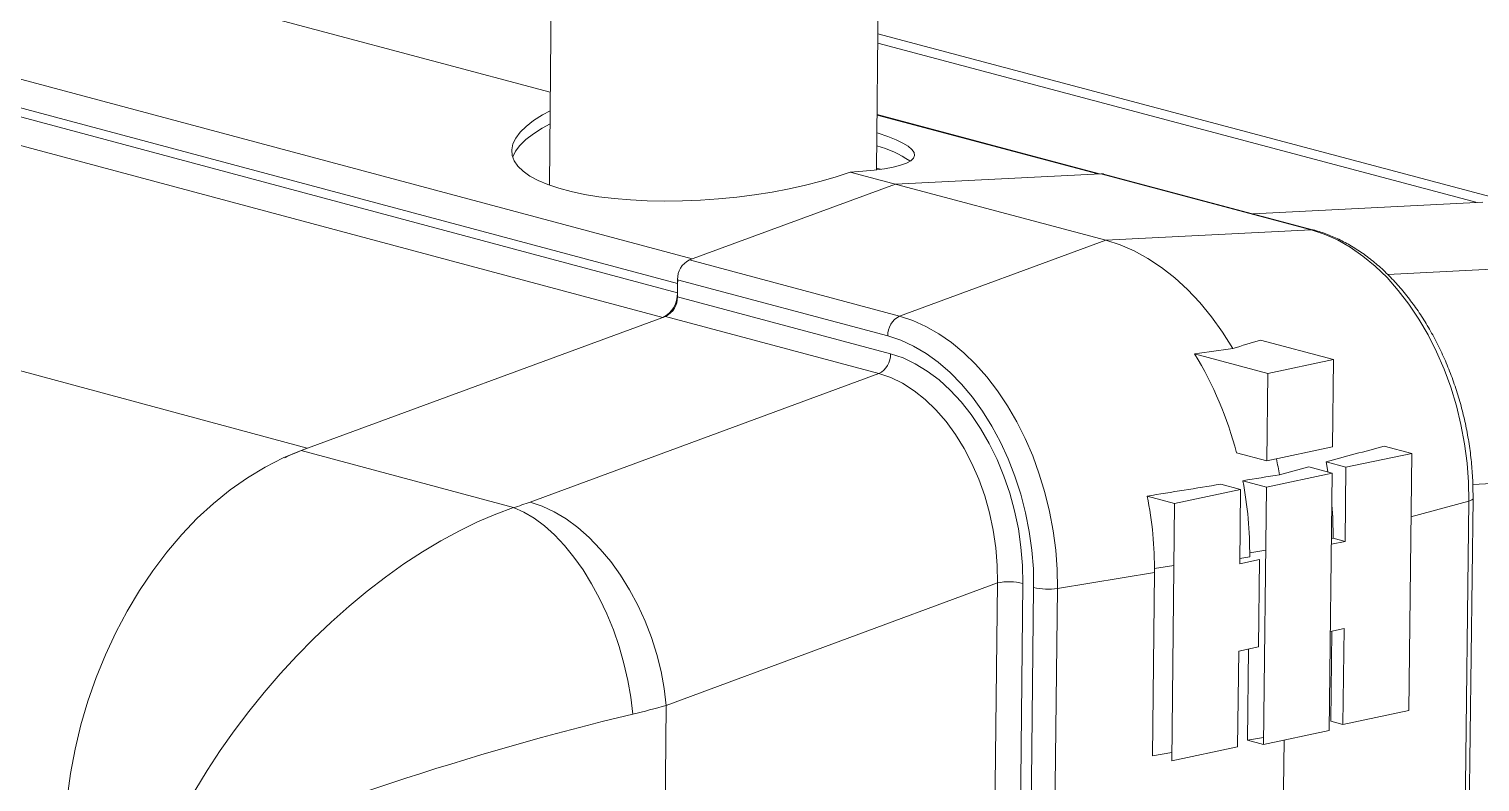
# Model space of a CAD drawing. Header units: millimetres. Extents: x -1041 to 1726, y -447 to 1705.
# Drawn here: x 927.7 to 1243.7, y 732.1 to 896 of the extents above; entities that cross this region are included whole.
import ezdxf

# ---------------------------------------------------------------- set-up
doc = ezdxf.new("R2010")
doc.units = ezdxf.units.MM

msp = doc.modelspace()

# ---------------------------------------------------------------- linework, layer by layer
at = {"color": 144, "linetype": 'Continuous', "lineweight": 0}
for p, q in [((988.23, 804.74), (252.23, 1003.12)), ((1065.7, 833.21), (524.25, 978.25)), ((1160.87, 864.5), (1112.38, 877.4)), ((1162.24, 850.05), (1106.5, 864.9)), ((1191.57, 795.75), (1187.26, 796.9)), ((1197.21, 796.3), (1192.07, 797.68)), ((1177.21, 792.71), (1171.23, 794.32)), ((1191.57, 795.75), (1191.39, 779.59)), ((1196.56, 740.24), (1197.21, 796.3)), ((1176.57, 736.63), (1177.21, 792.71)), ((1211.37, 783.82), (1214.33, 784.45)), ((1211.72, 785.15), (1211.39, 785.06)), ((1214.33, 784.45), (1211.72, 785.15)), ((1193.56, 781.07), (1191.4, 780.72)), ((1172.82, 777.68), (1172.37, 737.77)), ((1191.39, 779.59), (1195.69, 780.5)), ((1195.69, 780.5), (1195.47, 761.5)), ((1214.11, 765.46), (1211.15, 764.83)), ((1191.17, 760.58), (1190.93, 739.69)), ((1193.33, 761.04), (1193.1, 741.18)), ((1190.93, 739.69), (1176.57, 736.63)), ((1196.56, 740.24), (1193.1, 741.18)), ((1172.37, 737.77), (1176.6, 738.46))]:
    msp.add_line(p, q, dxfattribs=at)
at = {"color": 7, "linetype": 'Continuous', "lineweight": 15}
for p, q in [((603.5, 998.92), (1041.22, 882.3)), ((530.63, 990.78), (1072.15, 845.99)), ((527.43, 983.53), (1068.91, 838.59)), ((1068.93, 840.61), (527.44, 985.51)), ((1042.22, 980.32), (1041.01, 862.03)), ((1112.25, 865.38), (1113.49, 979.58)), ((1251.64, 858.06), (1112.57, 894.96)), ((1112.26, 865.72), (1113.11, 865.49)), ((1116.44, 862.26), (1161.1, 864.51)), ((1206.92, 852.33), (1161.1, 864.51)), ((1207.54, 852.27), (1161.72, 864.45)), ((1071.51, 845.75), (1116.44, 862.26)), ((1194.28, 855.79), (1244.35, 858.34)), ((1206.92, 852.33), (1162.24, 850.05)), ((1162.24, 850.05), (1117.3, 833.51)), ((1071.51, 845.75), (1117.3, 833.51)), ((1072.15, 845.99), (1071.66, 845.76)), ((1068.94, 841.45), (1068.9, 837.75)), ((1068.98, 841.29), (1068.93, 840.61)), ((1114.73, 829.2), (1068.94, 841.45)), ((1068.9, 837.75), (1115.35, 825.31)), ((986.95, 804.27), (1066.33, 833.45)), ((1112.78, 821.01), (1066.33, 833.45)), ((1211.84, 824.04), (1195.92, 828.29)), ((1197.49, 821.02), (1181.57, 825.27)), ((1197.49, 821.02), (1211.84, 824.04)), ((1211.84, 824.04), (1211.62, 805.04)), ((1036.82, 793.03), (1112.78, 821.01)), ((1197.27, 802), (1197.49, 821.02)), ((986.95, 804.27), (1033.18, 791.81)), ((1197.27, 802), (1190.69, 803.77)), ((1211.62, 805.04), (1197.27, 802)), ((1214.52, 800.6), (1228.85, 803.63)), ((1228.85, 803.63), (1222.86, 805.23)), ((1228.85, 803.63), (1228.19, 747.62)), ((1211.55, 799.33), (1206.41, 800.71)), ((1214.52, 800.6), (1210.21, 801.75)), ((1214.33, 784.45), (1214.52, 800.6)), ((1197.21, 796.3), (1211.55, 799.33)), ((1211.55, 799.33), (1210.9, 743.3)), ((1177.21, 792.71), (1191.57, 795.75)), ((1235.47, 228.09), (1242.2, 793.79)), ((1234.55, 227.46), (1241.28, 793.2)), ((1172.82, 777.68), (1151.68, 774.22)), ((1138.62, 775.43), (1066.45, 748.75)), ((1132.03, 179.89), (1138.62, 775.43)), ((1144.16, 775.32), (1137.85, 208.04)), ((1140.19, 207.36), (1146.5, 774.39)), ((1151.68, 774.22), (1145.35, 207.18)), ((1211.48, 764.9), (1211.25, 745.28)), ((1213.87, 744.57), (1214.11, 765.46)), ((1195.47, 761.5), (1191.17, 760.58)), ((1066.45, 748.75), (1065.51, 658.98)), ((1228.19, 747.62), (1213.87, 744.57)), ((1210.9, 743.3), (1196.56, 740.24)), ((1213.87, 744.57), (1211.25, 745.28)), ((1193.1, 741.18), (1196.58, 741.75)), ((1201.05, 741.2), (1194.97, 215.9))]:
    msp.add_line(p, q, dxfattribs=at)
at = {"color": 8, "linetype": 'Continuous', "lineweight": 15}
for p, q in [((1243.09, 858.27), (1112.55, 892.93)), ((1160.47, 864.48), (1112.38, 877.27)), ((1223.64, 842.55), (1287.45, 845.82)), ((1310.22, 800.43), (1242.15, 796.85)), ((1241.28, 793.2), (1228.69, 789.77)), ((1197.05, 782.52), (1193.56, 781.94)), ((1177.06, 779.24), (1172.82, 778.55))]:
    msp.add_line(p, q, dxfattribs=at)
at = {"color": 7, "linetype": 'Continuous', "lineweight": 15, "flags": 128}
for points in [[(1106.5, 864.9), (1103.48, 863.87), (1100.25, 862.91), (1096.83, 862.03), (1093.24, 861.24), (1089.52, 860.54), (1085.7, 859.94), (1081.81, 859.44), (1077.87, 859.06), (1073.92, 858.78), (1070, 858.61), (1066.13, 858.57), (1062.35, 858.63), (1058.68, 858.81), (1055.16, 859.11), (1051.82, 859.51), (1048.67, 860.02), (1045.75, 860.64), (1043.08, 861.35), (1040.69, 862.15), (1038.58, 863.04), (1036.78, 864.01), (1035.31, 865.06), (1034.16, 866.16), (1033.37, 867.32), (1032.92, 868.52), (1032.82, 869.75), (1033.07, 871.01), (1033.68, 872.29), (1034.63, 873.56), (1035.93, 874.84), (1037.55, 876.09), (1039.48, 877.32), (1041.17, 878.24)], [(1033.06, 868.19), (1033.65, 869.42), (1034.61, 870.7), (1035.9, 871.98), (1037.52, 873.23), (1039.45, 874.46), (1041.15, 875.38)], [(1112.34, 873.46), (1112.6, 873.37), (1114.71, 872.65), (1116.52, 871.93), (1118.01, 871.21), (1119.16, 870.51), (1119.98, 869.82), (1120.45, 869.16), (1120.56, 868.53), (1120.32, 867.93), (1119.73, 867.37), (1118.79, 866.86), (1117.52, 866.39), (1115.91, 865.98), (1113.99, 865.62), (1111.77, 865.32), (1109.27, 865.08), (1106.5, 864.9)], [(1161.72, 864.45), (1161.61, 864.48), (1161.1, 864.51)], [(1241.28, 793.2), (1241.21, 797.34), (1240.9, 801.52), (1240.35, 805.71), (1239.57, 809.88), (1238.57, 814), (1237.34, 818.04), (1235.91, 821.97), (1234.27, 825.77), (1232.43, 829.41), (1230.43, 832.87), (1228.25, 836.11), (1225.93, 839.13), (1223.47, 841.9), (1220.9, 844.4), (1218.22, 846.61), (1215.47, 848.52), (1212.66, 850.12), (1209.8, 851.39), (1206.92, 852.33)], [(1189.91, 826.47), (1187.65, 830.03), (1185.24, 833.37), (1182.68, 836.46), (1180.01, 839.3), (1177.22, 841.86), (1174.34, 844.13), (1171.38, 846.09), (1168.37, 847.74), (1165.32, 849.06), (1162.24, 850.05)], [(1117.3, 833.51), (1120.18, 832.57), (1123.04, 831.29), (1125.85, 829.69), (1128.61, 827.77), (1131.28, 825.55), (1133.85, 823.05), (1136.31, 820.27), (1138.63, 817.24), (1140.81, 813.99), (1142.82, 810.52), (1144.65, 806.87), (1146.29, 803.06), (1147.73, 799.12), (1148.96, 795.07), (1149.97, 790.94), (1150.75, 786.76), (1151.3, 782.56), (1151.61, 778.37), (1151.68, 774.22)], [(1146.5, 774.39), (1146.43, 778.45), (1146.1, 782.54), (1145.54, 786.63), (1144.73, 790.7), (1143.69, 794.71), (1142.43, 798.63), (1140.95, 802.44), (1139.27, 806.09), (1137.4, 809.57), (1135.36, 812.85), (1133.15, 815.9), (1130.8, 818.7), (1128.32, 821.23), (1125.73, 823.47), (1123.06, 825.39), (1120.32, 827), (1117.54, 828.27), (1114.73, 829.2)], [(1115.35, 825.31), (1118.05, 824.41), (1120.72, 823.16), (1123.34, 821.56), (1125.89, 819.64), (1128.34, 817.4), (1130.69, 814.88), (1132.89, 812.08), (1134.94, 809.03), (1136.83, 805.77), (1138.52, 802.31), (1140.01, 798.69), (1141.29, 794.93), (1142.35, 791.08), (1143.17, 787.16), (1143.74, 783.2), (1144.07, 779.24), (1144.16, 775.32)], [(1138.62, 775.43), (1138.56, 779.23), (1138.26, 783.07), (1137.69, 786.9), (1136.88, 790.69), (1135.84, 794.4), (1134.56, 797.99), (1133.06, 801.44), (1131.36, 804.71), (1129.48, 807.76), (1127.43, 810.57), (1125.22, 813.11), (1122.9, 815.35), (1120.46, 817.28), (1117.95, 818.88), (1115.38, 820.12), (1112.78, 821.01)], [(986.95, 804.27), (983, 802.63), (979.1, 800.65), (975.26, 798.33), (971.5, 795.69), (967.85, 792.73), (964.32, 789.48), (960.93, 785.94), (957.69, 782.13), (954.61, 778.07), (951.73, 773.79), (949.04, 769.29), (946.55, 764.61), (944.3, 759.77), (942.27, 754.78), (940.49, 749.67), (938.96, 744.48), (937.69, 739.21), (936.68, 733.9), (935.95, 728.57), (935.48, 723.26), (935.3, 717.97)], [(983.37, 802.68), (984.36, 803.15), (988.23, 804.74)], [(1210.6, 799.59), (1210.58, 799.68), (1210.21, 801.75)], [(1033.18, 791.81), (1029.32, 790.39), (1025.39, 788.72), (1021.41, 786.79), (1017.4, 784.61), (1013.36, 782.19), (1009.33, 779.54), (1005.31, 776.68), (1001.32, 773.61), (997.38, 770.34), (993.5, 766.89), (989.69, 763.28), (985.98, 759.51), (982.38, 755.6), (978.9, 751.57), (975.55, 747.43), (972.36, 743.21), (969.32, 738.91), (966.46, 734.55), (963.79, 730.16), (961.31, 725.74), (959.04, 721.33), (956.98, 716.92), (955.15, 712.55)], [(1033.18, 791.81), (1035.43, 790.82), (1037.68, 789.49), (1039.93, 787.83), (1042.13, 785.86), (1044.28, 783.59), (1046.36, 781.05), (1048.34, 778.26), (1050.21, 775.25), (1051.94, 772.04), (1053.53, 768.66), (1054.95, 765.16), (1056.19, 761.56), (1057.25, 757.89), (1058.1, 754.19), (1058.75, 750.5), (1059.19, 746.84)], [(1036.82, 793.03), (1039.44, 792.15), (1042.06, 790.92), (1044.66, 789.35), (1047.22, 787.46), (1049.71, 785.27), (1052.1, 782.79), (1054.37, 780.06), (1056.51, 777.09), (1058.48, 773.92), (1060.28, 770.57), (1061.88, 767.09), (1063.26, 763.49), (1064.43, 759.83), (1065.35, 756.12), (1066.03, 752.42), (1066.45, 748.75)]]:
    msp.add_lwpolyline(points, dxfattribs=at)
at = {"color": 8, "linetype": 'Continuous', "lineweight": 15, "flags": 128}
for points in [[(1207.54, 852.27), (1207.42, 852.29), (1206.92, 852.33)], [(1242.2, 793.79), (1242.15, 793.64), (1241.98, 793.48), (1241.68, 793.33), (1241.28, 793.2)]]:
    msp.add_lwpolyline(points, dxfattribs=at)
at = {"color": 7, "linetype": 'Continuous', "lineweight": 15}
for centre, radius, start, end in [((1105.92, 846.79), 24.65, 56.4894, 74.9846), ((1073.57, 841.61), 4.63, 116.3506, 181.8857), ((1063.13, 838.4), 5.79, 296.3564, 1.8811), ((1064.27, 837.6), 4.63, 296.3568, 1.8811), ((1119.37, 829.35), 4.64, 116.4076, 181.8694), ((1110.71, 825.16), 4.64, 296.4146, 1.8646), ((1112.82, 783.45), 80.47, 14.6239, 31.3122), ((1113.04, 782.84), 88.52, 10.4995, 12.7959), ((1013.54, 856.46), 67.58, 286.9024, 290.1543), ((1130.74, 786.05), 80.98, 359.3613, 4.5241), ((1141.13, 761.98), 13.68, 77.2094, 100.5641), ((1149.55, 787.94), 13.89, 257.3144, 278.8113), ((1217.44, 91.77), 673.92, 103.58098, 112.90445), ((1026.38, 887.07), 144.02, 283.1699, 286.1581)]:
    msp.add_arc(centre, radius, start, end, dxfattribs=at)
at = {"color": 144, "linetype": 'Continuous', "lineweight": 0}
for centre, radius, start, end in [((1109.33, 781.9), 84.23, 359.4391, 10.7977), ((1092.8, 778.44), 80.02, 359.4568, 11.4458)]:
    msp.add_arc(centre, radius, start, end, dxfattribs=at)
at = {"color": 7, "linetype": 'Continuous', "lineweight": 15}
msp.add_open_spline([(1242.2, 793.79), (1242.2, 794.48), (1242.21, 796.47), (1242.05, 799.79), (1241.66, 803.73), (1241.05, 807.67), (1240.24, 811.58), (1239.22, 815.43), (1238, 819.21), (1236.59, 822.88), (1234.99, 826.44), (1233.22, 829.86), (1231.28, 833.11), (1229.19, 836.18), (1226.95, 839.05), (1224.57, 841.7), (1222.08, 844.12), (1219.48, 846.28), (1216.79, 848.17), (1214.02, 849.77), (1211.2, 851.08), (1209.03, 851.85), (1207.8, 852.19), (1207.54, 852.27)], degree=3, knots=[0, 0, 0, 0, 0.02687, 0.077312, 0.127741, 0.17816, 0.228576, 0.278999, 0.329434, 0.379891, 0.430378, 0.480902, 0.531469, 0.582081, 0.632736, 0.683425, 0.734125, 0.784798, 0.835395, 0.885853, 0.936097, 0.986053, 1, 1, 1, 1], dxfattribs=at)
for points in [[(1189.91, 826.47), (1191.92, 827.08), (1193.92, 827.69), (1195.92, 828.29)], [(1181.57, 825.27), (1184.35, 825.67), (1187.13, 826.07), (1189.91, 826.47)], [(1210.21, 801.75), (1214.43, 802.91), (1218.65, 804.07), (1222.86, 805.23)], [(1200.08, 798.97), (1202.19, 799.55), (1204.3, 800.13), (1206.41, 800.71)], [(1171.23, 794.32), (1176.58, 795.18), (1181.92, 796.04), (1187.26, 796.9)], [(1192.07, 797.68), (1194.74, 798.11), (1197.41, 798.54), (1200.08, 798.97)]]:
    msp.add_open_spline(points, degree=3, dxfattribs=at)

doc.saveas('drawing.dxf')
